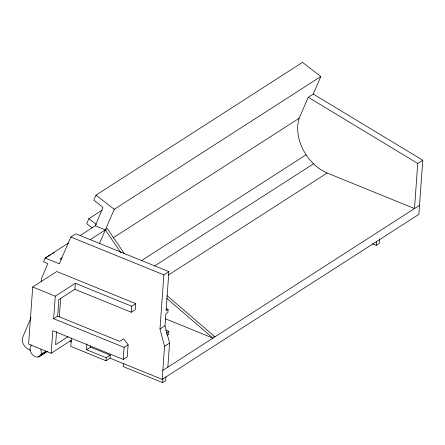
<?xml version="1.0" encoding="UTF-8"?>
<svg xmlns="http://www.w3.org/2000/svg" width="445" height="445" viewBox="0 0 445 445"><rect width="100%" height="100%" fill="white"/><g stroke="black" fill="none" stroke-linecap="round" stroke-linejoin="round"><path stroke-width="0.67" d="M57.655 316.134L119.672 341.365L123.682 338.79L128.127 344.808L124.116 347.384L53.645 318.709L57.655 316.134L58.84 299.602L74.882 289.283L131.258 312.223L135.269 309.648L135.703 303.635L56.771 271.517L32.708 286.992L28.613 344.107L51.164 353.28L71.217 340.392M51.164 353.28L52.783 330.735L123.254 359.41L127.264 356.829L128.127 344.808M53.645 318.709L55.258 296.164L75.311 283.276L131.692 306.21L135.703 303.635M56.543 331.603L55.608 344.691L68.213 336.587M59.319 316.968L60.648 298.395M71.389 337.983L70.788 346.399L106.021 360.739L110.032 358.158L110.249 355.155L90.519 347.122L86.508 349.703L106.238 357.73L110.249 355.155M74.882 289.283L75.311 283.276M86.508 349.703L86.92 343.907M90.519 347.122L90.608 345.837M106.021 360.739L106.238 357.73M123.254 359.41L124.116 347.384M123.421 363.365L123.187 366.585L162.653 382.644L165.662 380.709L165.941 376.848M131.258 312.223L131.692 306.21M110.032 358.158L162.186 379.379L164.555 346.31L159.994 328.989L163.871 274.877L168.889 271.656L75.861 233.803L70.85 237.029L59.28 263.785L45.145 258.028L43.577 261.821L47.804 263.54L41.813 277.808A51.553 37.419 57.3 0 0 41.135 281.613M167.843 367.136L169.567 343.089L165.006 325.762L165.868 313.742L167.876 312.451L168.093 309.442L166.169 308.663M168.889 271.656L166.085 310.732L168.093 309.442M162.653 382.644L162.931 378.778M166.747 333.895L166.831 332.693L168.839 331.403L165.623 330.095M168.839 331.403L168.622 334.412L167.12 335.38M372.404 243.788L376.225 245.34L376.503 241.474M379.557 238.898L379.235 243.404L376.225 245.34M313.241 94.034L422.75 160.244L417.738 163.465L414.506 208.56L327.12 173.005A39.611 28.753 57.3 0 1 313.497 163.816L309.559 159.544L306.065 154.81L303.106 149.726A39.611 28.753 57.3 0 1 299.123 118.303L308.229 97.255L313.241 94.034L320.812 76.529L302.528 62.356L95.975 195.149L93.812 200.15L101.649 206.224L102.878 207.648L95.28 225.799L80.122 235.544M422.75 160.244L418.873 214.357L162.186 379.379M31.017 317.53L22.417 338.044C21.494 343.39 25.376 348.752 30.505 350.154M102.233 210.112L88.839 218.723L86.725 223.757L92.187 227.929M99.463 243.532L114.259 209.322L320.812 76.529M31.851 344.892A6.931 5.034 57.3 0 0 31.033 352.713A6.931 5.034 57.3 0 0 38.276 356.99L40.434 355.533L41.057 354.276A6.931 5.034 57.3 0 0 40.684 349.447M68.463 243.037L45.145 258.028L51.08 254.534M61.972 257.794L60.236 258.912L61.393 259.385M90.318 239.571L107.362 228.613L124.444 253.778M113.013 237.953L299.123 118.303M141.538 260.586L306.065 154.81M154.804 265.843L313.497 163.816M41.057 354.276L46.219 350.96M40.434 355.533L46.736 351.483M38.276 356.99L46.87 351.467M39.488 356.462L47.509 351.3M168.421 275.027L327.12 173.005M159.994 328.989L165.006 325.762M164.555 346.31L169.567 343.089M162.831 370.362L419.518 205.334M52.265 253.834L54.045 252.788M95.28 225.799L105.359 229.904L120.89 252.777M70.85 237.029L163.871 274.877M213.683 336.314L214.968 336.837L167.148 295.725M165.418 318.781L212.966 338.128L166.719 298.373M32.708 286.992L55.258 296.164M308.229 97.255L417.738 163.465M88.839 218.723L96.487 224.558M95.975 195.149L114.259 209.322M71.511 341.916A51.553 37.419 57.3 0 1 69.893 340.864"/></g></svg>
